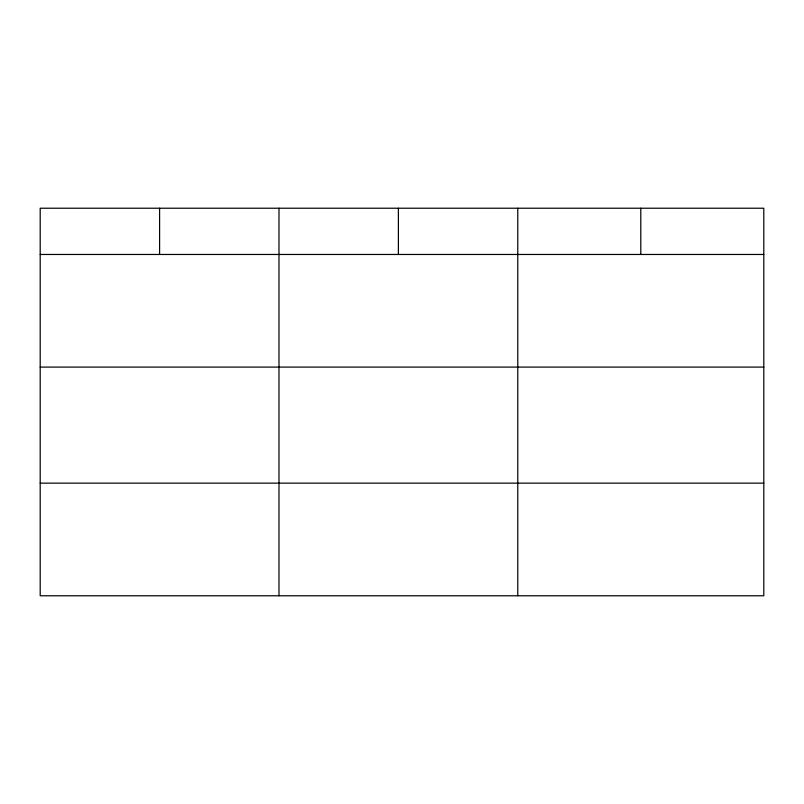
<?xml version="1.0" encoding="UTF-8"?>
<svg xmlns="http://www.w3.org/2000/svg" width="804" height="804" viewBox="0 0 804 804"><rect width="100%" height="100%" fill="white"/><g stroke="black" fill="none" stroke-linecap="round" stroke-linejoin="round"><path stroke-width="1.21" d="M763.8 367.096L763.8 208.226L40.2 208.226L40.2 595.774L763.8 595.774L763.8 367.096L40.2 367.096M40.2 254.466L763.8 254.466M40.2 483.144L763.8 483.144M640.788 208.226L640.788 254.466M517.776 208.226L517.776 595.774M398.382 208.226L398.382 254.466M278.988 208.226L278.988 595.774M159.594 208.226L159.594 254.466"/></g></svg>
